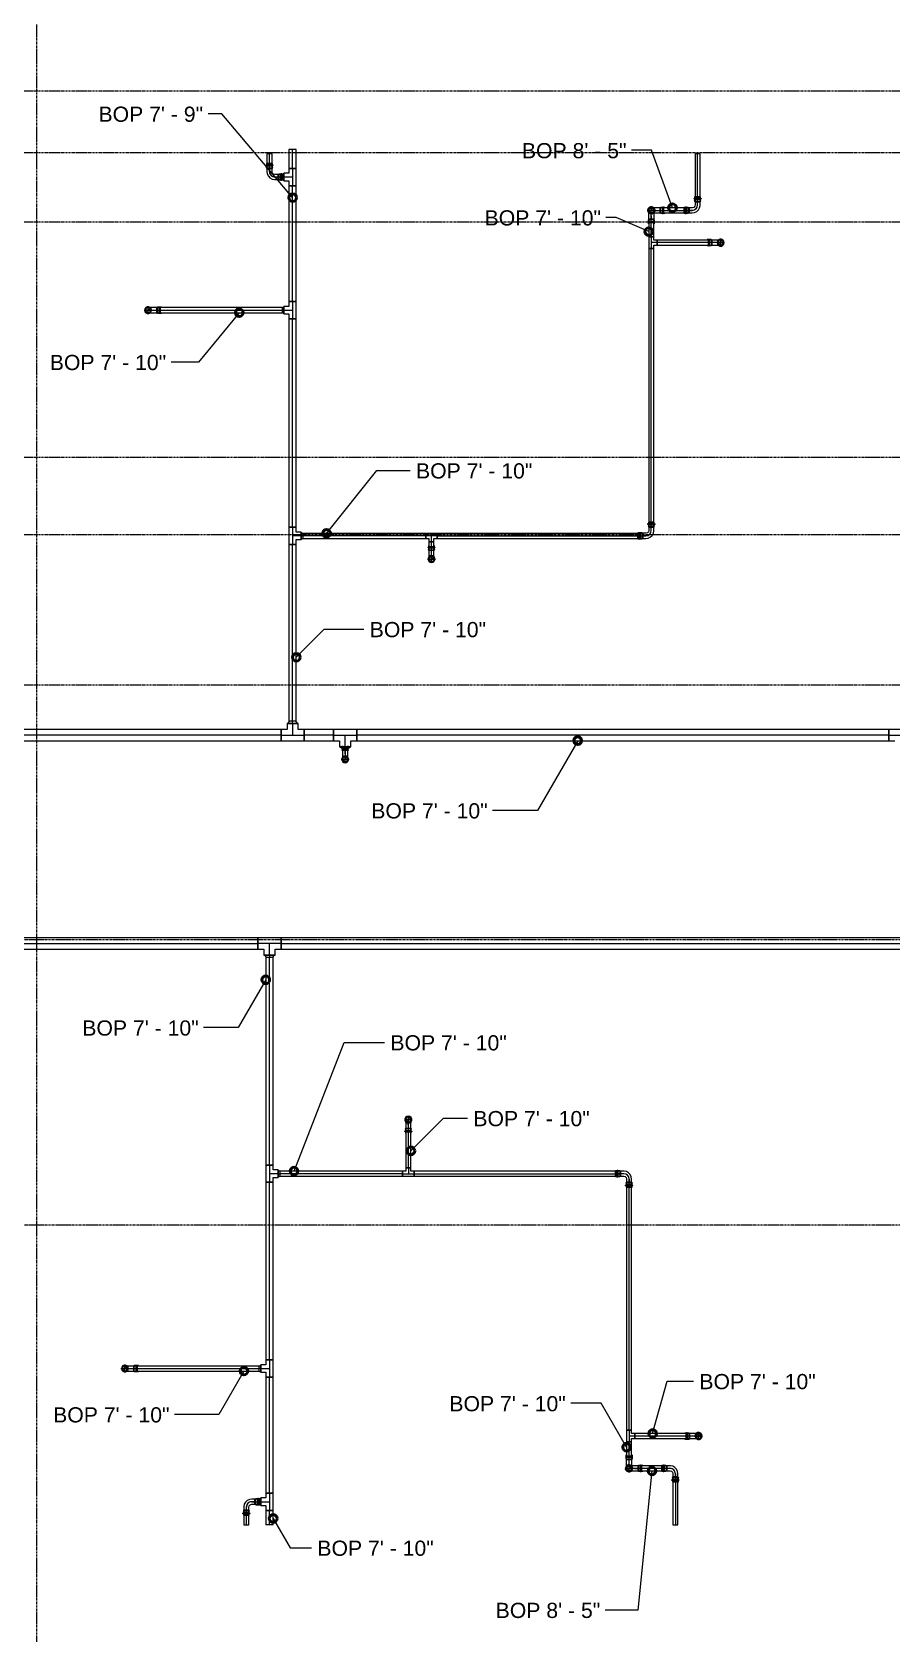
# Model space of a CAD drawing. Header units: inches. Extents: x -3648 to 241, y -496 to 1784.
# Drawn here: x -1461.2 to -1238.2, y 93.1 to 508.2 of the extents above; entities that cross this region are included whole.
import ezdxf

# ---------------------------------------------------------------- set-up
doc = ezdxf.new("R2010")
doc.units = ezdxf.units.IN
doc.header["$MEASUREMENT"] = 0
doc.linetypes.add('Grid Line', pattern=[0.875, 0.5, -0.125, 0.125, -0.125])
for name, color, linetype, lineweight in [('G-ANNO-DIMS', 251, 'Continuous', 9), ('P-PIPE', 1, 'Continuous', 9), ('P-PIPE-CNTR', 1, 'Continuous', 9), ('S-GRID', 8, 'Continuous', 9)]:
    doc.layers.add(name, color=color, linetype=linetype, lineweight=lineweight)
doc.styles.add('Arial', font='arial.ttf', dxfattribs={"height": 3.934132})

# ---------------------------------------------------------------- blocks, each defined once
blk = doc.blocks.new('Victaulic-VicPress316-Elbow 90-45deg Style P568_P571 - Standard-523083-THIRD LEVEL')
at = {"layer": 'P-PIPE'}
for p, q in [((-3178.28, 1233.46), (-3178.28, 1232.52)), ((-3177.63, 1234.85), (-3177.63, 1234.85)), ((-3177.63, 1233.46), (-3177.63, 1234.85)), ((-3177.63, 1233.46), (-3177.63, 1232.52)), ((-3176.97, 1232.52), (-3176.97, 1233.46)), ((-3178.39, 1232.42), (-3178.39, 1231.96)), ((-3178.39, 1231.67), (-3178.39, 1231.33)), ((-3178.28, 1232.63), (-3178.28, 1231.33)), ((-3178.28, 1232.52), (-3177.63, 1232.52)), ((-3177.63, 1232.52), (-3178.28, 1232.52)), ((-3177.63, 1232.63), (-3177.63, 1232.63)), ((-3177.63, 1232.63), (-3177.63, 1232.63)), ((-3177.63, 1232.52), (-3176.97, 1232.52)), ((-3176.97, 1232.52), (-3177.63, 1232.52)), ((-3177.63, 1231.96), (-3177.63, 1231.96)), ((-3177.63, 1231.96), (-3177.63, 1231.96)), ((-3177.63, 1231.67), (-3177.63, 1231.67)), ((-3177.63, 1231.67), (-3177.63, 1231.67)), ((-3177.63, 1231.33), (-3177.63, 1231.33)), ((-3177.63, 1231.33), (-3177.63, 1231.33)), ((-3177.63, 1231.33), (-3177.63, 1231.33)), ((-3177.63, 1231.33), (-3177.63, 1231.33)), ((-3176.97, 1231.33), (-3176.97, 1232.63)), ((-3176.86, 1231.96), (-3176.86, 1232.42)), ((-3176.86, 1231.33), (-3176.86, 1231.67))]:
    blk.add_line(p, q, dxfattribs=at)
at = {"layer": 'P-PIPE', "flags": 128}
for points in [[(-3177.63, 1235.77), (-3178.02, 1235.67), (-3178.34, 1235.42), (-3178.52, 1235.05), (-3178.51, 1234.64), (-3178.32, 1234.27), (-3178, 1234.02), (-3177.63, 1233.94)], [(-3177.63, 1235.62), (-3177.99, 1235.53), (-3178.27, 1235.28), (-3178.39, 1234.92), (-3178.33, 1234.55), (-3178.1, 1234.25), (-3177.76, 1234.1), (-3177.63, 1234.09)], [(-3178.28, 1234.85), (-3178.28, 1234.76), (-3178.28, 1234.5), (-3178.28, 1234.09), (-3178.28, 1233.61), (-3178.28, 1233.46)], [(-3177.63, 1233.94), (-3177.23, 1234.04), (-3176.91, 1234.29), (-3176.73, 1234.66), (-3176.74, 1235.07), (-3176.93, 1235.44), (-3177.25, 1235.69), (-3177.63, 1235.77)], [(-3177.63, 1234.09), (-3177.26, 1234.18), (-3176.98, 1234.43), (-3176.86, 1234.79), (-3176.92, 1235.16), (-3177.15, 1235.46), (-3177.49, 1235.61), (-3177.63, 1235.62)], [(-3176.97, 1233.46), (-3176.97, 1233.96), (-3176.97, 1234.39), (-3176.97, 1234.7), (-3176.97, 1234.85), (-3176.97, 1234.85)], [(-3178.39, 1231.67), (-3178.51, 1231.74), (-3178.52, 1231.88), (-3178.41, 1231.96), (-3178.39, 1231.96)], [(-3178.39, 1232.42), (-3178.3, 1232.62), (-3178.28, 1232.63)], [(-3178.39, 1231.96), (-3178.3, 1231.96), (-3178.05, 1231.96), (-3177.69, 1231.96), (-3177.63, 1231.96)], [(-3177.63, 1231.96), (-3177.99, 1231.96), (-3178.27, 1231.96), (-3178.39, 1231.96), (-3178.39, 1231.96)], [(-3178.39, 1231.67), (-3178.3, 1231.67), (-3178.05, 1231.67), (-3177.69, 1231.67), (-3177.63, 1231.67)], [(-3177.63, 1231.67), (-3177.99, 1231.67), (-3178.27, 1231.67), (-3178.39, 1231.67), (-3178.39, 1231.67)], [(-3176.86, 1231.96), (-3176.95, 1231.96), (-3177.2, 1231.96), (-3177.56, 1231.96), (-3177.63, 1231.96)], [(-3177.63, 1231.96), (-3177.26, 1231.96), (-3176.98, 1231.96), (-3176.86, 1231.96), (-3176.86, 1231.96)], [(-3176.86, 1231.67), (-3176.95, 1231.67), (-3177.2, 1231.67), (-3177.56, 1231.67), (-3177.63, 1231.67)], [(-3177.63, 1231.67), (-3177.26, 1231.67), (-3176.98, 1231.67), (-3176.86, 1231.67), (-3176.86, 1231.67)], [(-3176.97, 1232.63), (-3176.86, 1232.44), (-3176.86, 1232.42)], [(-3176.86, 1231.96), (-3176.74, 1231.9), (-3176.73, 1231.76), (-3176.84, 1231.67), (-3176.86, 1231.67)]]:
    blk.add_lwpolyline(points, dxfattribs=at)
at = {"layer": 'P-PIPE'}
for radius, start, end in [(0.766, 90, 270), (0.766, 90, 270), (0.766, 90, 270), (0.658, 90, 270), (0.657, 90, 270), (0.658, 90, 180), (0.658, 180, 270), (0.767, 270, 90), (0.767, 270, 90), (0.767, 270, 90), (0.658, 270, 90), (0.658, 270, 90), (0.658, 0, 90), (0.658, 270, 0)]:
    blk.add_arc((-3177.63, 1234.85), radius, start, end, dxfattribs=at)
blk = doc.blocks.new('Victaulic-VicPress316-Elbow 90-45deg Style P568_P571 - Standard-V1-THIRD LEVEL')
at = {"layer": 'P-PIPE'}
for p, q in [((-3.18, 0.77), (-3.52, 0.77)), ((-3.52, 0.77), (-3.52, -0.77)), ((-3.52, -0.77), (-3.52, 0.77)), ((-2.22, 0.66), (-3.52, 0.66)), ((-3.52, -0.66), (-3.52, 0.66)), ((-3.52, 0.66), (-3.52, -0.66)), ((-3.18, -0.77), (-3.18, 0.77)), ((-3.18, 0.77), (-3.18, -0.77)), ((-2.44, 0.77), (-2.89, 0.77)), ((-2.89, -0.77), (-2.89, 0.77)), ((-2.89, 0.77), (-2.89, -0.77)), ((-1.39, 0.66), (-2.33, 0.66)), ((-2.33, 0), (-2.33, 0.66)), ((-2.33, 0.66), (-2.33, 0)), ((-2.22, -0.66), (-2.22, 0.66)), ((-2.22, 0.66), (-2.22, -0.66)), ((-0.77, 3.52), (-0.77, 3.18)), ((0.77, 3.52), (-0.77, 3.52)), ((-0.77, 3.52), (0.77, 3.52)), ((-0.77, 3.18), (0.77, 3.18)), ((0.77, 3.18), (-0.77, 3.18)), ((-0.77, 2.89), (-0.77, 2.44)), ((-0.77, 2.89), (0.77, 2.89)), ((0.77, 2.89), (-0.77, 2.89)), ((-0.66, 3.52), (-0.66, 2.22)), ((-0.66, 3.52), (0.66, 3.52)), ((0.66, 3.52), (-0.66, 3.52)), ((-0.66, 2.33), (-0.66, 1.39)), ((0, 2.33), (-0.66, 2.33)), ((-0.66, 2.33), (0, 2.33)), ((-0.66, 2.22), (0.66, 2.22)), ((0.66, 2.22), (-0.66, 2.22)), ((0, 2.33), (0.66, 2.33)), ((0.66, 2.33), (0, 2.33)), ((0, 1.39), (0, 2.33)), ((0.66, 2.22), (0.66, 3.52)), ((0.66, 1.39), (0.66, 2.33)), ((0.77, 3.18), (0.77, 3.52)), ((0.77, 2.44), (0.77, 2.89)), ((-3.52, -0.66), (-2.22, -0.66)), ((-3.52, -0.77), (-3.18, -0.77)), ((-2.89, -0.77), (-2.44, -0.77)), ((-2.33, 0), (-2.33, -0.66)), ((-2.33, -0.66), (-2.33, 0)), ((-1.39, 0), (-2.33, 0)), ((-2.33, -0.66), (-1.39, -0.66))]:
    blk.add_line(p, q, dxfattribs=at)
at = {"layer": 'P-PIPE', "flags": 128}
for points in [[(-3.18, 0.77), (-3.11, 0.89), (-2.98, 0.9), (-2.89, 0.79), (-2.89, 0.77)], [(-3.18, 0.77), (-3.18, 0.67), (-3.18, 0.42), (-3.18, 0.07), (-3.18, -0.3), (-3.18, -0.6), (-3.18, -0.75), (-3.18, -0.77)], [(-3.18, -0.77), (-3.18, -0.67), (-3.18, -0.42), (-3.18, -0.07), (-3.18, 0.3), (-3.18, 0.6), (-3.18, 0.75), (-3.18, 0.77)], [(-2.89, -0.77), (-2.89, -0.67), (-2.89, -0.42), (-2.89, -0.07), (-2.89, 0.3), (-2.89, 0.6), (-2.89, 0.75), (-2.89, 0.77)], [(-2.89, 0.77), (-2.89, 0.67), (-2.89, 0.42), (-2.89, 0.07), (-2.89, -0.3), (-2.89, -0.6), (-2.89, -0.75), (-2.89, -0.77)], [(-2.44, 0.77), (-2.24, 0.68), (-2.22, 0.66)], [(-0.66, 1.39), (-0.75, 1.04), (-1, 0.77), (-1.35, 0.66), (-1.39, 0.66)], [(-1.39, -0.66), (-0.78, -0.56), (-0.23, -0.29), (0.22, 0.13), (0.53, 0.67), (0.65, 1.27), (0.66, 1.39)], [(-0.77, 2.89), (-0.89, 2.96), (-0.9, 3.1), (-0.79, 3.18), (-0.77, 3.18)], [(0.77, 3.18), (0.67, 3.18), (0.42, 3.18), (0.07, 3.18), (-0.3, 3.18), (-0.6, 3.18), (-0.75, 3.18), (-0.77, 3.18)], [(-0.77, 3.18), (-0.67, 3.18), (-0.42, 3.18), (-0.07, 3.18), (0.3, 3.18), (0.6, 3.18), (0.75, 3.18), (0.77, 3.18)], [(-0.77, 2.89), (-0.67, 2.89), (-0.42, 2.89), (-0.07, 2.89), (0.3, 2.89), (0.6, 2.89), (0.75, 2.89), (0.77, 2.89)], [(0.77, 2.89), (0.67, 2.89), (0.42, 2.89), (0.07, 2.89), (-0.3, 2.89), (-0.6, 2.89), (-0.75, 2.89), (-0.77, 2.89)], [(-0.66, 2.22), (-0.77, 2.41), (-0.77, 2.44)], [(0.77, 2.44), (0.68, 2.24), (0.66, 2.22)], [(0.77, 3.18), (0.89, 3.11), (0.9, 2.98), (0.79, 2.89), (0.77, 2.89)], [(-2.89, -0.77), (-2.96, -0.89), (-3.1, -0.9), (-3.18, -0.79), (-3.18, -0.77)], [(-2.22, -0.66), (-2.41, -0.77), (-2.44, -0.77)]]:
    blk.add_lwpolyline(points, dxfattribs=at)
at = {"layer": 'P-PIPE'}
blk.add_arc((-1.39, 1.39), 1.39, 270, 0, dxfattribs=at)
blk = doc.blocks.new('Victaulic-VicPress316-Elbow 90-45deg Style P568_P571 - Standard-V2-THIRD LEVEL')
at = {"layer": 'P-PIPE'}
for p, q in [((-3203.7, 731.1), (-3203.7, 730.16)), ((-3203.05, 732.49), (-3203.05, 732.49)), ((-3203.05, 732.49), (-3203.05, 731.1)), ((-3203.05, 731.1), (-3203.05, 730.16)), ((-3202.39, 730.16), (-3202.39, 731.1)), ((-3203.81, 730.05), (-3203.81, 729.6)), ((-3203.81, 729.31), (-3203.81, 728.97)), ((-3203.7, 730.27), (-3203.7, 728.97)), ((-3203.05, 730.16), (-3203.7, 730.16)), ((-3203.7, 730.16), (-3203.05, 730.16)), ((-3203.05, 730.27), (-3203.05, 730.27)), ((-3203.05, 730.27), (-3203.05, 730.27)), ((-3202.39, 730.16), (-3203.05, 730.16)), ((-3203.05, 730.16), (-3202.39, 730.16)), ((-3203.05, 729.6), (-3203.05, 729.6)), ((-3203.05, 729.6), (-3203.05, 729.6)), ((-3203.05, 729.31), (-3203.05, 729.31)), ((-3203.05, 729.31), (-3203.05, 729.31)), ((-3203.05, 728.97), (-3203.05, 728.97)), ((-3203.05, 728.97), (-3203.05, 728.97)), ((-3203.05, 728.97), (-3203.05, 728.97)), ((-3203.05, 728.97), (-3203.05, 728.97)), ((-3202.39, 728.97), (-3202.39, 730.27)), ((-3202.28, 729.6), (-3202.28, 730.05)), ((-3202.28, 728.97), (-3202.28, 729.31))]:
    blk.add_line(p, q, dxfattribs=at)
at = {"layer": 'P-PIPE', "flags": 128}
for points in [[(-3203.05, 733.4), (-3203.45, 733.31), (-3203.76, 733.05), (-3203.94, 732.68), (-3203.93, 732.27), (-3203.75, 731.91), (-3203.42, 731.66), (-3203.05, 731.58)], [(-3203.05, 733.26), (-3203.41, 733.16), (-3203.69, 732.91), (-3203.81, 732.56), (-3203.75, 732.19), (-3203.52, 731.89), (-3203.18, 731.74), (-3203.05, 731.72)], [(-3203.7, 732.49), (-3203.7, 732.4), (-3203.7, 732.13), (-3203.7, 731.73), (-3203.7, 731.24), (-3203.7, 731.1)], [(-3203.05, 731.58), (-3202.65, 731.67), (-3202.33, 731.93), (-3202.15, 732.3), (-3202.16, 732.71), (-3202.35, 733.07), (-3202.67, 733.32), (-3203.05, 733.4)], [(-3203.05, 731.72), (-3202.68, 731.82), (-3202.41, 732.07), (-3202.28, 732.42), (-3202.34, 732.79), (-3202.57, 733.09), (-3202.91, 733.24), (-3203.05, 733.26)], [(-3202.39, 731.1), (-3202.39, 731.6), (-3202.39, 732.03), (-3202.39, 732.34), (-3202.39, 732.48), (-3202.39, 732.49)], [(-3203.81, 729.31), (-3203.93, 729.38), (-3203.94, 729.51), (-3203.83, 729.6), (-3203.81, 729.6)], [(-3203.81, 730.05), (-3203.72, 730.25), (-3203.7, 730.27)], [(-3203.81, 729.6), (-3203.72, 729.6), (-3203.47, 729.6), (-3203.11, 729.6), (-3203.05, 729.6)], [(-3203.05, 729.6), (-3203.41, 729.6), (-3203.69, 729.6), (-3203.81, 729.6), (-3203.81, 729.6)], [(-3203.81, 729.31), (-3203.72, 729.31), (-3203.47, 729.31), (-3203.11, 729.31), (-3203.05, 729.31)], [(-3203.05, 729.31), (-3203.41, 729.31), (-3203.69, 729.31), (-3203.81, 729.31), (-3203.81, 729.31)], [(-3202.28, 729.6), (-3202.37, 729.6), (-3202.62, 729.6), (-3202.98, 729.6), (-3203.05, 729.6)], [(-3203.05, 729.6), (-3202.68, 729.6), (-3202.41, 729.6), (-3202.28, 729.6), (-3202.28, 729.6)], [(-3202.28, 729.31), (-3202.37, 729.31), (-3202.62, 729.31), (-3202.98, 729.31), (-3203.05, 729.31)], [(-3203.05, 729.31), (-3202.68, 729.31), (-3202.41, 729.31), (-3202.28, 729.31), (-3202.28, 729.31)], [(-3202.39, 730.27), (-3202.28, 730.08), (-3202.28, 730.05)], [(-3202.28, 729.6), (-3202.16, 729.53), (-3202.15, 729.39), (-3202.26, 729.31), (-3202.28, 729.31)]]:
    blk.add_lwpolyline(points, dxfattribs=at)
at = {"layer": 'P-PIPE'}
for radius, start, end in [(0.767, 90, 270), (0.767, 90, 270), (0.767, 90, 270), (0.658, 90, 270), (0.658, 90, 270), (0.658, 90, 180), (0.658, 180, 270), (0.766, 270, 90), (0.766, 270, 90), (0.766, 270, 90), (0.658, 270, 90), (0.657, 270, 90), (0.658, 0, 90), (0.658, 270, 0)]:
    blk.add_arc((-3203.05, 732.49), radius, start, end, dxfattribs=at)
blk = doc.blocks.new('Victaulic-VicPress316-Elbow 90-45deg Style P568_P571 - Standard-1244383-THIRD LEVEL')
at = {"layer": 'P-PIPE'}
for p, q in [((-2533.5, 455.64), (-2533.5, 455.64)), ((-2533.5, 455.64), (-2532.11, 455.64)), ((-2531.17, 456.29), (-2532.11, 456.29)), ((-2532.11, 455.64), (-2531.17, 455.64)), ((-2532.11, 454.98), (-2531.17, 454.98)), ((-2529.98, 456.29), (-2531.28, 456.29)), ((-2531.28, 455.64), (-2531.28, 455.64)), ((-2531.28, 455.64), (-2531.28, 455.64)), ((-2531.28, 454.98), (-2529.98, 454.98)), ((-2531.17, 455.64), (-2531.17, 456.29)), ((-2531.17, 456.29), (-2531.17, 455.64)), ((-2531.17, 454.98), (-2531.17, 455.64)), ((-2531.17, 455.64), (-2531.17, 454.98)), ((-2530.61, 456.4), (-2531.06, 456.4)), ((-2531.06, 454.87), (-2530.61, 454.87)), ((-2530.61, 455.64), (-2530.61, 455.64)), ((-2530.61, 455.64), (-2530.61, 455.64)), ((-2529.98, 456.4), (-2530.32, 456.4)), ((-2530.32, 455.64), (-2530.32, 455.64)), ((-2530.32, 455.64), (-2530.32, 455.64)), ((-2530.32, 454.87), (-2529.98, 454.87)), ((-2529.98, 455.64), (-2529.98, 455.64)), ((-2529.98, 455.64), (-2529.98, 455.64)), ((-2529.98, 455.64), (-2529.98, 455.64)), ((-2529.98, 455.64), (-2529.98, 455.64))]:
    blk.add_line(p, q, dxfattribs=at)
at = {"layer": 'P-PIPE', "flags": 128}
for points in [[(-2532.59, 455.64), (-2532.68, 456.03), (-2532.94, 456.35), (-2533.31, 456.53), (-2533.72, 456.52), (-2534.08, 456.33), (-2534.33, 456.01), (-2534.41, 455.64)], [(-2534.41, 455.64), (-2534.32, 455.24), (-2534.06, 454.92), (-2533.69, 454.74), (-2533.28, 454.75), (-2532.92, 454.94), (-2532.67, 455.26), (-2532.59, 455.64)], [(-2532.73, 455.64), (-2532.83, 456), (-2533.08, 456.28), (-2533.43, 456.4), (-2533.8, 456.34), (-2534.1, 456.11), (-2534.25, 455.77), (-2534.27, 455.64)], [(-2534.27, 455.64), (-2534.17, 455.27), (-2533.92, 454.99), (-2533.57, 454.87), (-2533.2, 454.93), (-2532.9, 455.16), (-2532.75, 455.5), (-2532.73, 455.64)], [(-2532.11, 456.29), (-2532.61, 456.29), (-2533.04, 456.29), (-2533.35, 456.29), (-2533.49, 456.29), (-2533.5, 456.29)], [(-2533.5, 454.98), (-2533.41, 454.98), (-2533.14, 454.98), (-2532.74, 454.98), (-2532.25, 454.98), (-2532.11, 454.98)], [(-2531.28, 456.29), (-2531.09, 456.4), (-2531.06, 456.4)], [(-2531.06, 454.87), (-2531.26, 454.96), (-2531.28, 454.98)], [(-2530.61, 456.4), (-2530.54, 456.52), (-2530.4, 456.53), (-2530.32, 456.42), (-2530.32, 456.4)], [(-2530.61, 456.4), (-2530.61, 456.31), (-2530.61, 456.06), (-2530.61, 455.7), (-2530.61, 455.64)], [(-2530.61, 455.64), (-2530.61, 456), (-2530.61, 456.28), (-2530.61, 456.4), (-2530.61, 456.4)], [(-2530.61, 454.87), (-2530.61, 454.96), (-2530.61, 455.21), (-2530.61, 455.57), (-2530.61, 455.64)], [(-2530.61, 455.64), (-2530.61, 455.27), (-2530.61, 454.99), (-2530.61, 454.87), (-2530.61, 454.87)], [(-2530.32, 454.87), (-2530.39, 454.75), (-2530.52, 454.74), (-2530.61, 454.85), (-2530.61, 454.87)], [(-2530.32, 456.4), (-2530.32, 456.31), (-2530.32, 456.06), (-2530.32, 455.7), (-2530.32, 455.64)], [(-2530.32, 455.64), (-2530.32, 456), (-2530.32, 456.28), (-2530.32, 456.4), (-2530.32, 456.4)], [(-2530.32, 454.87), (-2530.32, 454.96), (-2530.32, 455.21), (-2530.32, 455.57), (-2530.32, 455.64)], [(-2530.32, 455.64), (-2530.32, 455.27), (-2530.32, 454.99), (-2530.32, 454.87), (-2530.32, 454.87)]]:
    blk.add_lwpolyline(points, dxfattribs=at)
at = {"layer": 'P-PIPE'}
for radius, start, end in [(0.767, 0, 180), (0.767, 0, 180), (0.767, 0, 180), (0.767, 180, 0), (0.767, 180, 0), (0.767, 180, 0), (0.658, 0, 180), (0.658, 0, 180), (0.658, 90, 180), (0.658, 180, 0), (0.658, 180, 0), (0.658, 180, 270), (0.658, 0, 90), (0.658, 270, 0)]:
    blk.add_arc((-2533.5, 455.64), radius, start, end, dxfattribs=at)

msp = doc.modelspace()

# ---------------------------------------------------------------- linework, layer by layer
at = {"layer": 'G-ANNO-DIMS'}
for p, q in [((-1412, 487.02), (-1415.54, 487.02)), ((-1393.62, 465.31), (-1412, 487.02)), ((-1300.61, 477.56), (-1305.75, 477.56)), ((-1295.13, 462.66), (-1300.61, 477.56)), ((-1309.74, 460.14), (-1312.39, 460.14)), ((-1301.28, 456.49), (-1309.74, 460.14)), ((-1407.46, 435.48), (-1418.06, 422.67)), ((-1418.06, 422.67), (-1425.13, 422.67)), ((-1384.82, 378.29), (-1371.81, 394.58)), ((-1371.81, 394.58), (-1363.13, 394.58)), ((-1392.67, 346.19), (-1385.41, 353.46)), ((-1385.41, 353.46), (-1375.14, 353.46)), ((-1319.71, 324.56), (-1330.14, 306.48)), ((-1330.14, 306.48), (-1341.77, 306.48)), ((-1400.58, 262.6), (-1407.73, 250.21)), ((-1407.73, 250.21), (-1416.7, 250.21)), ((-1393.25, 213.02), (-1380.3, 246.37)), ((-1380.3, 246.37), (-1369.77, 246.37)), ((-1362.97, 218.28), (-1354.52, 226.73)), ((-1354.52, 226.73), (-1348.26, 226.73)), ((-1406.26, 161.21), (-1412.75, 149.96)), ((-1300.28, 145.02), (-1296.47, 158.58)), ((-1296.47, 158.58), (-1289.66, 158.58)), ((-1412.75, 149.96), (-1424.26, 149.96)), ((-1313.59, 152.85), (-1321.52, 152.85)), ((-1307.03, 141.49), (-1313.59, 152.85)), ((-1300.46, 135.34), (-1304.1, 99.29)), ((-1398.67, 123.01), (-1394.28, 115.4)), ((-1394.28, 115.4), (-1388.71, 115.4)), ((-1304.1, 99.29), (-1312.56, 99.29))]:
    msp.add_line(p, q, dxfattribs=at)
at = {"layer": 'G-ANNO-DIMS', "lineweight": 50}
for centre in [(-1393.62, 465.31), (-1295.13, 462.66), (-1301.28, 456.49), (-1407.46, 435.48), (-1384.82, 378.29), (-1392.67, 346.19), (-1319.71, 324.56), (-1400.58, 262.6), (-1362.97, 218.28), (-1393.25, 213.02), (-1406.26, 161.21), (-1300.28, 145.02), (-1307.03, 141.49), (-1300.46, 135.34), (-1398.67, 123.01)]:
    msp.add_circle(centre, 1, dxfattribs=at)
at = {"layer": 'P-PIPE'}
for p, q in [((-1394.58, 477.75), (-1394.58, 472.88)), ((-1392.67, 477.75), (-1394.58, 477.75)), ((-1392.67, 472.88), (-1392.67, 477.75)), ((-1400.28, 476.64), (-1400.28, 472.97)), ((-1398.97, 476.64), (-1400.28, 476.64)), ((-1398.97, 472.97), (-1398.97, 476.64)), ((-1289.28, 476.64), (-1289.28, 464.33)), ((-1287.97, 476.64), (-1289.28, 476.64)), ((-1287.97, 464.33), (-1287.97, 476.64)), ((-1398.97, 472.97), (-1400.28, 472.97)), ((-1396.28, 471.29), (-1397.3, 471.29)), ((-1397.3, 469.98), (-1397.3, 471.29)), ((-1397.3, 469.98), (-1396.28, 469.98)), ((-1395.87, 471.45), (-1396.28, 471.2)), ((-1396.28, 469.98), (-1396.28, 471.29)), ((-1396.28, 470.07), (-1395.87, 469.82)), ((-1394.58, 471.59), (-1395.87, 471.59)), ((-1395.87, 471.59), (-1395.87, 469.68)), ((-1395.87, 469.68), (-1395.87, 471.59)), ((-1395.87, 469.68), (-1394.58, 469.68)), ((-1392.67, 472.88), (-1394.58, 472.88)), ((-1394.58, 472.88), (-1394.58, 471.59)), ((-1394.58, 472.88), (-1392.67, 472.88)), ((-1392.67, 472.88), (-1394.58, 472.88)), ((-1394.58, 469.68), (-1394.58, 468.39)), ((-1392.67, 468.39), (-1392.67, 472.88)), ((-1394.58, 468.39), (-1392.67, 468.39)), ((-1392.67, 468.39), (-1394.58, 468.39)), ((-1394.58, 468.39), (-1394.58, 438.38)), ((-1392.67, 468.39), (-1394.58, 468.39)), ((-1392.67, 438.38), (-1392.67, 468.39)), ((-1290.95, 462.66), (-1298.3, 462.66)), ((-1298.3, 461.35), (-1298.3, 462.66)), ((-1298.3, 461.35), (-1290.95, 461.35)), ((-1290.95, 461.35), (-1290.95, 462.66)), ((-1287.97, 464.33), (-1289.28, 464.33)), ((-1301.28, 459.67), (-1301.28, 455.13)), ((-1299.97, 459.67), (-1301.28, 459.67)), ((-1299.97, 455.13), (-1299.97, 459.67)), ((-1299.97, 455.13), (-1301.28, 455.13)), ((-1301.28, 455.13), (-1301.28, 452.14)), ((-1299.97, 455.13), (-1301.28, 455.13)), ((-1301.28, 455.13), (-1299.97, 455.13)), ((-1299.97, 454.29), (-1299.97, 455.13)), ((-1299.13, 454.29), (-1299.97, 454.29)), ((-1299.97, 452.14), (-1299.97, 452.98)), ((-1299.97, 452.98), (-1299.13, 452.98)), ((-1284.95, 454.29), (-1299.13, 454.29)), ((-1299.13, 454.29), (-1299.13, 452.98)), ((-1299.13, 454.29), (-1299.13, 452.98)), ((-1299.13, 452.98), (-1299.13, 454.29)), ((-1299.13, 452.98), (-1284.95, 452.98)), ((-1284.95, 454.29), (-1284.95, 452.98)), ((-1299.97, 452.14), (-1301.28, 452.14)), ((-1301.28, 452.14), (-1299.97, 452.14)), ((-1301.28, 452.14), (-1301.28, 379.97)), ((-1299.97, 452.14), (-1301.28, 452.14)), ((-1299.97, 379.97), (-1299.97, 452.14)), ((-1396.28, 436.79), (-1428.8, 436.79)), ((-1428.8, 435.48), (-1428.8, 436.79)), ((-1395.87, 436.95), (-1396.28, 436.7)), ((-1396.28, 435.48), (-1396.28, 436.79)), ((-1394.58, 437.09), (-1395.87, 437.09)), ((-1395.87, 437.09), (-1395.87, 435.18)), ((-1395.87, 435.18), (-1395.87, 437.09)), ((-1394.58, 438.38), (-1394.58, 437.09)), ((-1394.58, 438.38), (-1392.67, 438.38)), ((-1392.67, 438.38), (-1394.58, 438.38)), ((-1392.67, 438.38), (-1394.58, 438.38)), ((-1392.67, 433.89), (-1392.67, 438.38)), ((-1428.8, 435.48), (-1396.28, 435.48)), ((-1396.28, 435.57), (-1395.87, 435.32)), ((-1395.87, 435.18), (-1394.58, 435.18)), ((-1394.58, 435.18), (-1394.58, 433.89)), ((-1394.58, 433.89), (-1392.67, 433.89)), ((-1392.67, 433.89), (-1394.58, 433.89)), ((-1394.58, 433.89), (-1394.58, 379.88)), ((-1392.67, 433.89), (-1394.58, 433.89)), ((-1392.67, 379.88), (-1392.67, 433.89)), ((-1394.58, 379.88), (-1394.58, 375.39)), ((-1392.67, 379.88), (-1394.58, 379.88)), ((-1394.58, 379.88), (-1392.67, 379.88)), ((-1392.67, 379.88), (-1394.58, 379.88)), ((-1392.67, 378.59), (-1392.67, 379.88)), ((-1391.38, 378.59), (-1392.67, 378.59)), ((-1391.38, 378.59), (-1391.38, 376.68)), ((-1391.38, 376.68), (-1391.38, 378.59)), ((-1390.97, 378.2), (-1391.38, 378.45)), ((-1359.12, 378.29), (-1390.97, 378.29)), ((-1390.97, 378.29), (-1390.97, 376.98)), ((-1356.13, 378.29), (-1359.12, 378.29)), ((-1359.12, 376.98), (-1359.12, 378.29)), ((-1359.12, 378.29), (-1359.12, 376.98)), ((-1359.12, 378.29), (-1359.12, 376.98)), ((-1302.95, 378.29), (-1356.13, 378.29)), ((-1356.13, 376.98), (-1356.13, 378.29)), ((-1356.13, 376.98), (-1356.13, 378.29)), ((-1356.13, 378.29), (-1356.13, 376.98)), ((-1302.95, 376.98), (-1302.95, 378.29)), ((-1299.97, 379.97), (-1301.28, 379.97)), ((-1392.67, 375.39), (-1394.58, 375.39)), ((-1394.58, 375.39), (-1392.67, 375.39)), ((-1394.58, 375.39), (-1394.58, 329.65)), ((-1392.67, 375.39), (-1394.58, 375.39)), ((-1392.67, 375.39), (-1392.67, 376.68)), ((-1392.67, 376.68), (-1391.38, 376.68)), ((-1392.67, 329.65), (-1392.67, 375.39)), ((-1391.38, 376.82), (-1390.97, 377.07)), ((-1390.97, 376.98), (-1359.12, 376.98)), ((-1359.12, 376.98), (-1358.28, 376.98)), ((-1358.28, 376.98), (-1358.28, 376.14)), ((-1358.28, 376.14), (-1358.28, 373.97)), ((-1356.97, 376.14), (-1358.28, 376.14)), ((-1356.97, 376.14), (-1358.28, 376.14)), ((-1358.28, 376.14), (-1356.97, 376.14)), ((-1356.97, 373.97), (-1358.28, 373.97)), ((-1356.97, 376.98), (-1356.13, 376.98)), ((-1356.97, 376.14), (-1356.97, 376.98)), ((-1356.97, 373.97), (-1356.97, 376.14)), ((-1356.13, 376.98), (-1302.95, 376.98)), ((-1395.06, 328.99), (-1395.06, 327.44)), ((-1395.06, 328.99), (-1392.19, 328.99)), ((-1392.19, 328.99), (-1395.06, 328.99)), ((-1394.44, 329.65), (-1394.94, 328.99)), ((-1392.67, 329.65), (-1394.58, 329.65)), ((-1392.31, 328.99), (-1392.81, 329.65)), ((-1392.19, 327.44), (-1392.19, 328.99)), ((-1396.62, 327.44), (-1522.52, 327.44)), ((-1522.52, 324.56), (-1396.62, 324.56)), ((-1395.06, 327.44), (-1396.62, 327.44)), ((-1396.62, 327.44), (-1396.62, 324.56)), ((-1396.62, 324.56), (-1396.62, 327.44)), ((-1396.62, 327.44), (-1396.62, 324.56)), ((-1396.62, 324.56), (-1390.63, 324.56)), ((-1390.63, 327.44), (-1392.19, 327.44)), ((-1390.63, 327.44), (-1390.63, 324.56)), ((-1390.63, 324.56), (-1390.63, 327.44)), ((-1382.99, 327.44), (-1390.63, 327.44)), ((-1390.63, 327.44), (-1390.63, 324.56)), ((-1390.63, 324.56), (-1382.99, 324.56)), ((-1377.01, 327.44), (-1382.99, 327.44)), ((-1382.99, 324.56), (-1382.99, 327.44)), ((-1382.99, 327.44), (-1382.99, 324.56)), ((-1382.99, 327.44), (-1382.99, 324.56)), ((-1382.99, 324.56), (-1381.44, 324.56)), ((-1381.44, 324.56), (-1381.44, 323.01)), ((-1378.56, 324.56), (-1377.01, 324.56)), ((-1378.56, 323.01), (-1378.56, 324.56)), ((-1377.01, 324.56), (-1377.01, 327.44)), ((-1377.01, 327.44), (-1377.01, 324.56)), ((-1238.99, 327.44), (-1377.01, 327.44)), ((-1377.01, 327.44), (-1377.01, 324.56)), ((-1377.01, 324.56), (-1238.99, 324.56)), ((-1233.01, 327.44), (-1238.99, 327.44)), ((-1238.99, 324.56), (-1238.99, 327.44)), ((-1238.99, 327.44), (-1238.99, 324.56)), ((-1238.99, 327.44), (-1238.99, 324.56)), ((-1238.99, 324.56), (-1237.44, 324.56)), ((-1381.44, 323.01), (-1378.56, 323.01)), ((-1378.56, 323.01), (-1381.44, 323.01)), ((-1381.31, 323.01), (-1380.56, 322.35)), ((-1380.66, 322.35), (-1380.66, 322.07)), ((-1379.34, 322.35), (-1380.66, 322.35)), ((-1379.34, 322.07), (-1380.66, 322.07)), ((-1379.44, 322.35), (-1378.69, 323.01)), ((-1379.34, 322.07), (-1379.34, 322.35)), ((-1402.62, 273.44), (-1517.63, 273.44)), ((-1517.63, 270.56), (-1402.62, 270.56)), ((-1396.63, 273.44), (-1402.62, 273.44)), ((-1402.62, 270.56), (-1402.62, 273.44)), ((-1402.62, 273.44), (-1402.62, 270.56)), ((-1402.62, 270.56), (-1402.62, 273.44)), ((-1402.62, 270.56), (-1401.06, 270.56)), ((-1401.06, 270.56), (-1401.06, 269.01)), ((-1398.19, 270.56), (-1396.63, 270.56)), ((-1398.19, 269.01), (-1398.19, 270.56)), ((-1396.63, 270.56), (-1396.63, 273.44)), ((-1396.63, 273.44), (-1396.63, 270.56)), ((-1075.62, 273.44), (-1396.63, 273.44)), ((-1396.63, 270.56), (-1396.63, 273.44)), ((-1396.63, 270.56), (-1075.62, 270.56)), ((-1398.19, 269.01), (-1401.06, 269.01)), ((-1401.06, 269.01), (-1398.19, 269.01)), ((-1400.94, 269.01), (-1400.44, 268.35)), ((-1400.58, 268.35), (-1400.58, 214.61)), ((-1398.67, 268.35), (-1400.58, 268.35)), ((-1398.81, 268.35), (-1398.31, 269.01)), ((-1398.67, 214.61), (-1398.67, 268.35)), ((-1364.28, 224.03), (-1364.28, 213.86)), ((-1362.97, 224.03), (-1364.28, 224.03)), ((-1362.97, 213.86), (-1362.97, 224.03)), ((-1398.67, 214.61), (-1400.58, 214.61)), ((-1400.58, 214.61), (-1400.58, 210.12)), ((-1398.67, 214.61), (-1400.58, 214.61)), ((-1400.58, 214.61), (-1398.67, 214.61)), ((-1398.67, 213.32), (-1398.67, 214.61)), ((-1397.38, 213.32), (-1398.67, 213.32)), ((-1397.38, 213.32), (-1397.38, 211.41)), ((-1397.38, 211.41), (-1397.38, 213.32)), ((-1396.97, 212.93), (-1397.38, 213.18)), ((-1397.38, 211.55), (-1396.97, 211.8)), ((-1365.12, 213.02), (-1396.97, 213.02)), ((-1396.97, 213.02), (-1396.97, 211.71)), ((-1365.12, 213.02), (-1365.12, 211.71)), ((-1364.28, 213.02), (-1365.12, 213.02)), ((-1365.12, 213.02), (-1365.12, 211.71)), ((-1365.12, 211.71), (-1365.12, 213.02)), ((-1362.97, 213.86), (-1364.28, 213.86)), ((-1364.28, 213.86), (-1364.28, 213.02)), ((-1364.28, 213.86), (-1362.97, 213.86)), ((-1362.97, 213.86), (-1364.28, 213.86)), ((-1362.97, 213.02), (-1362.97, 213.86)), ((-1362.13, 213.02), (-1362.97, 213.02)), ((-1362.13, 213.02), (-1362.13, 211.71)), ((-1362.13, 211.71), (-1362.13, 213.02)), ((-1308.71, 213.02), (-1362.13, 213.02)), ((-1362.13, 211.71), (-1362.13, 213.02)), ((-1308.71, 211.71), (-1308.71, 213.02)), ((-1398.67, 210.12), (-1400.58, 210.12)), ((-1400.58, 210.12), (-1398.67, 210.12)), ((-1400.58, 210.12), (-1400.58, 164.11)), ((-1398.67, 210.12), (-1400.58, 210.12)), ((-1398.67, 210.12), (-1398.67, 211.41)), ((-1398.67, 211.41), (-1397.38, 211.41)), ((-1398.67, 164.11), (-1398.67, 210.12)), ((-1396.97, 211.71), (-1365.12, 211.71)), ((-1365.12, 211.71), (-1362.13, 211.71)), ((-1362.13, 211.71), (-1308.71, 211.71)), ((-1307.03, 210.03), (-1307.03, 145.86)), ((-1305.72, 210.03), (-1307.03, 210.03)), ((-1305.72, 145.86), (-1305.72, 210.03)), ((-1402.28, 162.52), (-1434.8, 162.52)), ((-1434.8, 161.21), (-1434.8, 162.52)), ((-1401.87, 162.68), (-1402.28, 162.43)), ((-1402.28, 161.21), (-1402.28, 162.52)), ((-1400.58, 162.82), (-1401.87, 162.82)), ((-1401.87, 162.82), (-1401.87, 160.91)), ((-1401.87, 160.91), (-1401.87, 162.82)), ((-1400.58, 164.11), (-1400.58, 162.82)), ((-1400.58, 164.11), (-1398.67, 164.11)), ((-1398.67, 164.11), (-1400.58, 164.11)), ((-1398.67, 164.11), (-1400.58, 164.11)), ((-1398.67, 159.62), (-1398.67, 164.11)), ((-1434.8, 161.21), (-1402.28, 161.21)), ((-1402.28, 161.3), (-1401.87, 161.05)), ((-1401.87, 160.91), (-1400.58, 160.91)), ((-1400.58, 160.91), (-1400.58, 159.62)), ((-1400.58, 159.62), (-1398.67, 159.62)), ((-1398.67, 159.62), (-1400.58, 159.62)), ((-1400.58, 159.62), (-1400.58, 129.61)), ((-1398.67, 159.62), (-1400.58, 159.62)), ((-1398.67, 129.61), (-1398.67, 159.62)), ((-1305.72, 145.86), (-1307.03, 145.86)), ((-1307.03, 145.86), (-1307.03, 142.87)), ((-1305.72, 145.86), (-1307.03, 145.86)), ((-1307.03, 145.86), (-1305.72, 145.86)), ((-1305.72, 145.02), (-1305.72, 145.86)), ((-1305.72, 142.87), (-1307.03, 142.87)), ((-1307.03, 142.87), (-1305.72, 142.87)), ((-1307.03, 142.87), (-1307.03, 138.33)), ((-1305.72, 142.87), (-1307.03, 142.87)), ((-1304.88, 145.02), (-1305.72, 145.02)), ((-1305.72, 142.87), (-1305.72, 143.71)), ((-1305.72, 143.71), (-1304.88, 143.71)), ((-1305.72, 138.33), (-1305.72, 142.87)), ((-1290.71, 145.02), (-1304.88, 145.02)), ((-1304.88, 145.02), (-1304.88, 143.71)), ((-1304.88, 145.02), (-1304.88, 143.71)), ((-1304.88, 143.71), (-1304.88, 145.02)), ((-1304.88, 143.71), (-1290.71, 143.71)), ((-1290.71, 145.02), (-1290.71, 143.71)), ((-1305.72, 138.33), (-1307.03, 138.33)), ((-1296.71, 136.65), (-1304.05, 136.65)), ((-1304.05, 136.65), (-1304.05, 135.34)), ((-1304.05, 135.34), (-1296.71, 135.34)), ((-1296.71, 136.65), (-1296.71, 135.34)), ((-1295.03, 133.67), (-1295.03, 121.36)), ((-1295.03, 133.67), (-1293.72, 133.67)), ((-1293.72, 121.36), (-1293.72, 133.67)), ((-1400.58, 129.61), (-1400.58, 128.32)), ((-1400.58, 129.61), (-1398.67, 129.61)), ((-1398.67, 129.61), (-1400.58, 129.61)), ((-1398.67, 129.61), (-1400.58, 129.61)), ((-1398.67, 125.12), (-1398.67, 129.61)), ((-1406.28, 125.03), (-1406.28, 121.36)), ((-1406.28, 125.03), (-1404.97, 125.03)), ((-1404.97, 121.36), (-1404.97, 125.03)), ((-1402.28, 128.02), (-1403.3, 128.02)), ((-1403.3, 126.71), (-1403.3, 128.02)), ((-1403.3, 126.71), (-1402.28, 126.71)), ((-1401.87, 128.18), (-1402.28, 127.93)), ((-1402.28, 126.71), (-1402.28, 128.02)), ((-1402.28, 126.8), (-1401.87, 126.55)), ((-1400.58, 128.32), (-1401.87, 128.32)), ((-1401.87, 128.32), (-1401.87, 126.41)), ((-1401.87, 126.41), (-1401.87, 128.32)), ((-1401.87, 126.41), (-1400.58, 126.41)), ((-1400.58, 126.41), (-1400.58, 125.12)), ((-1400.58, 125.12), (-1398.67, 125.12)), ((-1398.67, 125.12), (-1400.58, 125.12)), ((-1400.58, 125.12), (-1400.58, 121.36)), ((-1398.67, 125.12), (-1400.58, 125.12)), ((-1398.67, 121.36), (-1398.67, 125.12)), ((-1406.28, 121.36), (-1404.97, 121.36)), ((-1398.67, 121.36), (-1400.58, 121.36)), ((-1295.03, 121.36), (-1293.72, 121.36))]:
    msp.add_line(p, q, dxfattribs=at)
for centre, radius, start, end in [((-1300.62, 462), 0.658, 0, 180), ((-1300.62, 462), 0.658, 180, 0), ((-1300.62, 461.68), 0.329, 90, 270), ((-1300.62, 462.33), 0.329, 270, 90), ((-1282.62, 453.64), 0.658, 0, 180), ((-1282.62, 453.64), 0.658, 180, 0), ((-1282.62, 453.31), 0.329, 90, 270), ((-1282.62, 453.96), 0.329, 270, 90), ((-1431.12, 436.14), 0.658, 0, 180), ((-1431.12, 436.14), 0.658, 180, 0), ((-1431.12, 435.81), 0.329, 90, 270), ((-1431.12, 436.46), 0.329, 270, 90), ((-1357.62, 371.64), 0.658, 0, 180), ((-1357.62, 371.64), 0.658, 180, 0), ((-1357.62, 371.31), 0.329, 90, 270), ((-1357.62, 371.96), 0.329, 270, 90), ((-1380, 319.74), 0.658, 0, 180), ((-1380, 319.74), 0.658, 180, 0), ((-1380, 319.41), 0.329, 90, 270), ((-1380, 320.07), 0.329, 270, 90), ((-1363.62, 226.36), 0.658, 0, 180), ((-1363.62, 226.36), 0.658, 180, 0), ((-1363.62, 226.04), 0.329, 90, 270), ((-1363.62, 226.69), 0.329, 270, 90), ((-1437.13, 161.86), 0.658, 0, 180), ((-1437.13, 162.19), 0.329, 270, 90), ((-1437.13, 161.86), 0.658, 180, 0), ((-1437.13, 161.54), 0.329, 90, 270), ((-1288.38, 144.36), 0.658, 0, 180), ((-1288.38, 144.36), 0.658, 180, 0), ((-1288.38, 144.04), 0.329, 90, 270), ((-1288.38, 144.69), 0.329, 270, 90), ((-1306.38, 136), 0.658, 0, 180), ((-1306.38, 136), 0.658, 180, 0), ((-1306.38, 135.67), 0.329, 90, 270), ((-1306.38, 136.32), 0.329, 270, 90)]:
    msp.add_arc(centre, radius, start, end, dxfattribs=at)
at = {"layer": 'P-PIPE-CNTR'}
for p, q in [((-1393.62, 472.88), (-1393.62, 477.75)), ((-1393.62, 472.88), (-1393.62, 477.75)), ((-1399.63, 472.97), (-1399.63, 476.64)), ((-1399.63, 472.97), (-1399.63, 476.64)), ((-1288.62, 464.33), (-1288.62, 476.64)), ((-1288.62, 464.33), (-1288.62, 476.64)), ((-1399.63, 472.97), (-1399.63, 472.03)), ((-1398.23, 470.64), (-1397.3, 470.64)), ((-1398.23, 470.64), (-1396.11, 470.64)), ((-1397.3, 470.64), (-1396.28, 470.64)), ((-1397.3, 470.64), (-1396.28, 470.64)), ((-1395.87, 470.64), (-1396.28, 470.64)), ((-1395.87, 470.64), (-1393.62, 470.64)), ((-1393.62, 472.88), (-1393.62, 468.39)), ((-1393.62, 438.38), (-1393.62, 468.39)), ((-1393.62, 438.38), (-1393.62, 468.39)), ((-1288.62, 463.4), (-1288.62, 465.52)), ((-1301.62, 462), (-1299.62, 462)), ((-1300.62, 461), (-1300.62, 463)), ((-1300.62, 460.61), (-1300.62, 462)), ((-1300.62, 462), (-1299.23, 462)), ((-1299.23, 462), (-1298.3, 462)), ((-1299.23, 462), (-1297.1, 462)), ((-1298.3, 462), (-1290.95, 462)), ((-1298.3, 462), (-1290.95, 462)), ((-1290.95, 462), (-1290.02, 462)), ((-1288.62, 463.4), (-1288.62, 464.33)), ((-1300.62, 459.67), (-1300.62, 460.61)), ((-1300.62, 455.13), (-1300.62, 459.67)), ((-1300.62, 455.13), (-1300.62, 459.67)), ((-1300.62, 455.13), (-1300.62, 452.14)), ((-1299.13, 453.64), (-1300.62, 453.64)), ((-1284.95, 453.64), (-1299.13, 453.64)), ((-1284.95, 453.64), (-1299.13, 453.64)), ((-1284.02, 453.64), (-1286.14, 453.64)), ((-1284.02, 453.64), (-1284.95, 453.64)), ((-1282.62, 453.64), (-1284.02, 453.64)), ((-1283.62, 453.64), (-1281.62, 453.64)), ((-1282.62, 452.64), (-1282.62, 454.64)), ((-1300.62, 379.97), (-1300.62, 452.14)), ((-1300.62, 379.97), (-1300.62, 452.14)), ((-1432.12, 436.14), (-1430.12, 436.14)), ((-1431.12, 435.14), (-1431.12, 437.14)), ((-1431.12, 436.14), (-1429.73, 436.14)), ((-1429.73, 436.14), (-1428.8, 436.14)), ((-1429.73, 436.14), (-1427.61, 436.14)), ((-1428.8, 436.14), (-1396.28, 436.14)), ((-1428.8, 436.14), (-1396.28, 436.14)), ((-1395.87, 436.14), (-1396.28, 436.14)), ((-1395.87, 436.14), (-1393.62, 436.14)), ((-1393.62, 438.38), (-1393.62, 433.89)), ((-1393.62, 379.88), (-1393.62, 433.89)), ((-1393.62, 379.88), (-1393.62, 433.89)), ((-1393.62, 379.88), (-1393.62, 375.39)), ((-1300.62, 379.03), (-1300.62, 381.16)), ((-1300.62, 379.03), (-1300.62, 379.97)), ((-1391.38, 377.64), (-1393.62, 377.64)), ((-1393.62, 329.65), (-1393.62, 375.39)), ((-1393.62, 329.65), (-1393.62, 375.39)), ((-1391.38, 377.64), (-1390.97, 377.64)), ((-1359.12, 377.64), (-1390.97, 377.64)), ((-1359.12, 377.64), (-1390.97, 377.64)), ((-1356.13, 377.64), (-1359.12, 377.64)), ((-1357.62, 376.14), (-1357.62, 377.64)), ((-1357.62, 373.97), (-1357.62, 376.14)), ((-1357.62, 373.97), (-1357.62, 376.14)), ((-1357.62, 373.03), (-1357.62, 375.16)), ((-1357.62, 373.03), (-1357.62, 373.97)), ((-1356.13, 377.64), (-1302.95, 377.64)), ((-1356.13, 377.64), (-1302.95, 377.64)), ((-1302.95, 377.64), (-1302.02, 377.64)), ((-1358.62, 371.64), (-1356.62, 371.64)), ((-1357.62, 371.64), (-1357.62, 373.03)), ((-1357.62, 370.64), (-1357.62, 372.64)), ((-1393.62, 328.99), (-1393.62, 329.65)), ((-1393.62, 328.99), (-1393.62, 326)), ((-1396.62, 326), (-1522.52, 326)), ((-1396.62, 326), (-1522.52, 326)), ((-1396.62, 326), (-1390.63, 326)), ((-1382.99, 326), (-1390.63, 326)), ((-1382.99, 326), (-1390.63, 326)), ((-1382.99, 326), (-1377.01, 326)), ((-1380, 323.01), (-1380, 326)), ((-1238.99, 326), (-1377.01, 326)), ((-1238.99, 326), (-1377.01, 326)), ((-1238.99, 326), (-1233.01, 326)), ((-1381, 319.74), (-1379, 319.74)), ((-1380, 323.01), (-1380, 322.35)), ((-1380, 322.07), (-1380, 322.35)), ((-1380, 322.07), (-1380, 322.35)), ((-1380, 322.07), (-1380, 321.14)), ((-1380, 321.14), (-1380, 319.74)), ((-1380, 318.74), (-1380, 320.74)), ((-1517.63, 272), (-1402.62, 272)), ((-1517.63, 272), (-1402.62, 272)), ((-1396.63, 272), (-1402.62, 272)), ((-1399.63, 269.01), (-1399.63, 272)), ((-1396.63, 272), (-1075.62, 272)), ((-1396.63, 272), (-1075.62, 272)), ((-1399.63, 269.01), (-1399.63, 268.35)), ((-1399.63, 214.61), (-1399.63, 268.35)), ((-1399.63, 214.61), (-1399.63, 268.35)), ((-1364.62, 226.36), (-1362.62, 226.36)), ((-1363.62, 225.36), (-1363.62, 227.36)), ((-1363.62, 224.97), (-1363.62, 226.36)), ((-1363.62, 224.03), (-1363.62, 224.97)), ((-1363.62, 213.86), (-1363.62, 224.03)), ((-1363.62, 213.86), (-1363.62, 224.03)), ((-1399.63, 214.61), (-1399.63, 210.12)), ((-1397.38, 212.36), (-1399.63, 212.36)), ((-1397.38, 212.36), (-1396.97, 212.36)), ((-1365.12, 212.36), (-1396.97, 212.36)), ((-1365.12, 212.36), (-1396.97, 212.36)), ((-1365.12, 212.36), (-1362.13, 212.36)), ((-1363.62, 213.86), (-1363.62, 212.36)), ((-1362.13, 212.36), (-1308.71, 212.36)), ((-1362.13, 212.36), (-1308.71, 212.36)), ((-1307.77, 212.36), (-1309.9, 212.36)), ((-1307.77, 212.36), (-1308.71, 212.36)), ((-1399.63, 164.11), (-1399.63, 210.12)), ((-1399.63, 164.11), (-1399.63, 210.12)), ((-1306.38, 210.03), (-1306.38, 210.97)), ((-1306.38, 145.86), (-1306.38, 210.03)), ((-1306.38, 145.86), (-1306.38, 210.03)), ((-1437.13, 160.86), (-1437.13, 162.86)), ((-1399.63, 164.11), (-1399.63, 159.62)), ((-1438.13, 161.86), (-1436.13, 161.86)), ((-1437.13, 161.86), (-1435.73, 161.86)), ((-1435.73, 161.86), (-1434.8, 161.86)), ((-1435.73, 161.86), (-1433.61, 161.86)), ((-1434.8, 161.86), (-1402.28, 161.86)), ((-1434.8, 161.86), (-1402.28, 161.86)), ((-1401.87, 161.86), (-1402.28, 161.86)), ((-1401.87, 161.86), (-1399.63, 161.86)), ((-1399.63, 129.61), (-1399.63, 159.62)), ((-1399.63, 129.61), (-1399.63, 159.62)), ((-1306.38, 145.86), (-1306.38, 142.87)), ((-1288.38, 143.36), (-1288.38, 145.36)), ((-1304.88, 144.36), (-1306.38, 144.36)), ((-1306.38, 138.33), (-1306.38, 142.87)), ((-1306.38, 138.33), (-1306.38, 142.87)), ((-1290.71, 144.36), (-1304.88, 144.36)), ((-1290.71, 144.36), (-1304.88, 144.36)), ((-1289.77, 144.36), (-1291.9, 144.36)), ((-1289.77, 144.36), (-1290.71, 144.36)), ((-1288.38, 144.36), (-1289.77, 144.36)), ((-1289.38, 144.36), (-1287.38, 144.36)), ((-1306.38, 137.39), (-1306.38, 139.52)), ((-1306.38, 137.39), (-1306.38, 138.33)), ((-1306.38, 136), (-1306.38, 137.39)), ((-1306.38, 135), (-1306.38, 137)), ((-1307.38, 136), (-1305.38, 136)), ((-1304.98, 136), (-1306.38, 136)), ((-1304.05, 136), (-1304.98, 136)), ((-1296.71, 136), (-1304.05, 136)), ((-1296.71, 136), (-1304.05, 136)), ((-1295.77, 136), (-1297.9, 136)), ((-1295.77, 136), (-1296.71, 136)), ((-1294.38, 133.67), (-1294.38, 134.6)), ((-1294.38, 133.67), (-1294.38, 121.36)), ((-1294.38, 133.67), (-1294.38, 121.36)), ((-1399.63, 129.61), (-1399.63, 125.12)), ((-1405.63, 125.97), (-1405.63, 125.03)), ((-1405.63, 125.97), (-1405.63, 123.84)), ((-1405.63, 125.03), (-1405.63, 121.36)), ((-1405.63, 125.03), (-1405.63, 121.36)), ((-1403.3, 127.36), (-1404.23, 127.36)), ((-1403.3, 127.36), (-1402.28, 127.36)), ((-1403.3, 127.36), (-1402.28, 127.36)), ((-1401.87, 127.36), (-1402.28, 127.36)), ((-1401.87, 127.36), (-1399.63, 127.36)), ((-1399.63, 121.36), (-1399.63, 125.12)), ((-1399.63, 121.36), (-1399.63, 125.12))]:
    msp.add_line(p, q, dxfattribs=at)
for centre, start, end in [((-1398.23, 472.03), 180, 270), ((-1290.02, 463.4), 270, 0), ((-1302.02, 379.03), 270, 0), ((-1307.77, 210.97), 0, 90), ((-1295.77, 134.6), 0, 90), ((-1404.23, 125.97), 90, 180)]:
    msp.add_arc(centre, 1.39, start, end, dxfattribs=at)
at = {"layer": 'S-GRID', "linetype": 'Grid Line'}
for p, q in [((-1460, 1771.74), (-1460, -484.26)), ((-3635.68, 493), (228, 493)), ((-3635.68, 477), (228, 477)), ((-3635.68, 459), (228, 459)), ((-3635.68, 398), (228, 398)), ((-3635.68, 378), (228, 378)), ((-3635.68, 339), (226, 339)), ((228, 273), (-3635.68, 273)), ((228, 199), (-3635.68, 199))]:
    msp.add_line(p, q, dxfattribs=at)

# ---------------------------------------------------------------- block references
at = {"layer": 'P-PIPE'}
for name, p, rotation in [('Victaulic-VicPress316-Elbow 90-45deg Style P568_P571 - Standard-V1-THIRD LEVEL', (-1399.63, 470.64), 270), ('Victaulic-VicPress316-Elbow 90-45deg Style P568_P571 - Standard-V2-THIRD LEVEL', (-568.13, 3665.05), 90), ('Victaulic-VicPress316-Elbow 90-45deg Style P568_P571 - Standard-V2-THIRD LEVEL', (-2015.12, -2749.41), 270), ('Victaulic-VicPress316-Elbow 90-45deg Style P568_P571 - Standard-V2-THIRD LEVEL', (-698.63, 3639.18), 90), ('Victaulic-VicPress316-Elbow 90-45deg Style P568_P571 - Standard-V2-THIRD LEVEL', (-4560.67, 1104.13), 180), ('Victaulic-VicPress316-Elbow 90-45deg Style P568_P571 - Standard-523083-THIRD LEVEL', (-4557.63, 1554.6), 180), ('Victaulic-VicPress316-Elbow 90-45deg Style P568_P571 - Standard-V1-THIRD LEVEL', (-1306.38, 212.36), 90), ('Victaulic-VicPress316-Elbow 90-45deg Style P568_P571 - Standard-V2-THIRD LEVEL', (-704.63, 3364.91), 90), ('Victaulic-VicPress316-Elbow 90-45deg Style P568_P571 - Standard-1244383-THIRD LEVEL', (-3821.88, 600), 180), ('Victaulic-VicPress316-Elbow 90-45deg Style P568_P571 - Standard-523083-THIRD LEVEL', (-71.52, 3313.62), 90.00000000000011), ('Victaulic-VicPress316-Elbow 90-45deg Style P568_P571 - Standard-V1-THIRD LEVEL', (-1294.38, 136), 90.00000000000011), ('Victaulic-VicPress316-Elbow 90-45deg Style P568_P571 - Standard-V1-THIRD LEVEL', (-1405.63, 127.36), 180)]:
    msp.add_blockref(name, p, dxfattribs=dict(at, rotation=rotation))
for name, p in [('Victaulic-VicPress316-Elbow 90-45deg Style P568_P571 - Standard-V1-THIRD LEVEL', (-1288.62, 462)), ('Victaulic-VicPress316-Elbow 90-45deg Style P568_P571 - Standard-V1-THIRD LEVEL', (-1300.62, 377.64)), ('Victaulic-VicPress316-Elbow 90-45deg Style P568_P571 - Standard-523083-THIRD LEVEL', (1814, -1008.49))]:
    msp.add_blockref(name, p, dxfattribs=at)
at = {"layer": 'P-PIPE', "extrusion": (0, 0, -1)}
msp.add_blockref('Victaulic-VicPress316-Elbow 90-45deg Style P568_P571 - Standard-523083-THIRD LEVEL', (4478.25, -772.85), dxfattribs=at)
at = {"layer": 'P-PIPE', "extrusion": (0, 0, -1), "rotation": 90}
msp.add_blockref('Victaulic-VicPress316-Elbow 90-45deg Style P568_P571 - Standard-1244383-THIRD LEVEL', (1762.01, 2669.5), dxfattribs=at)

# ---------------------------------------------------------------- texts
at = {"layer": 'G-ANNO-DIMS', "char_height": 3.9341, "attachment_point": 1, "line_spacing_factor": 0.938532, "style": 'Arial'}
for s, insert, width in [('BOP 7\' - 9"', (-1443.96, 488.88), 32.304), ('BOP 8\' - 5"', (-1334.17, 479.43), 32.304), ('BOP 7\' - 10"', (-1343.85, 462.01), 35.952), ('BOP 7\' - 10"', (-1456.59, 424.54), 35.952), ('BOP 7\' - 10"', (-1361.63, 396.45), 35.952), ('BOP 7\' - 10"', (-1373.64, 355.32), 35.952), ('BOP 7\' - 10"', (-1373.23, 308.35), 35.952), ('BOP 7\' - 10"', (-1448.16, 252.08), 35.952), ('BOP 7\' - 10"', (-1368.27, 248.24), 35.952), ('BOP 7\' - 10"', (-1346.76, 228.6), 35.952), ('BOP 7\' - 10"', (-1288.16, 160.45), 35.952), ('BOP 7\' - 10"', (-1352.98, 154.72), 35.952), ('BOP 7\' - 10"', (-1455.72, 151.83), 35.952), ('BOP 7\' - 10"', (-1387.21, 117.27), 35.952), ('BOP 8\' - 5"', (-1340.98, 101.16), 32.304)]:
    msp.add_mtext(s, dxfattribs=dict(at, insert=insert, width=width))

doc.saveas('drawing.dxf')
